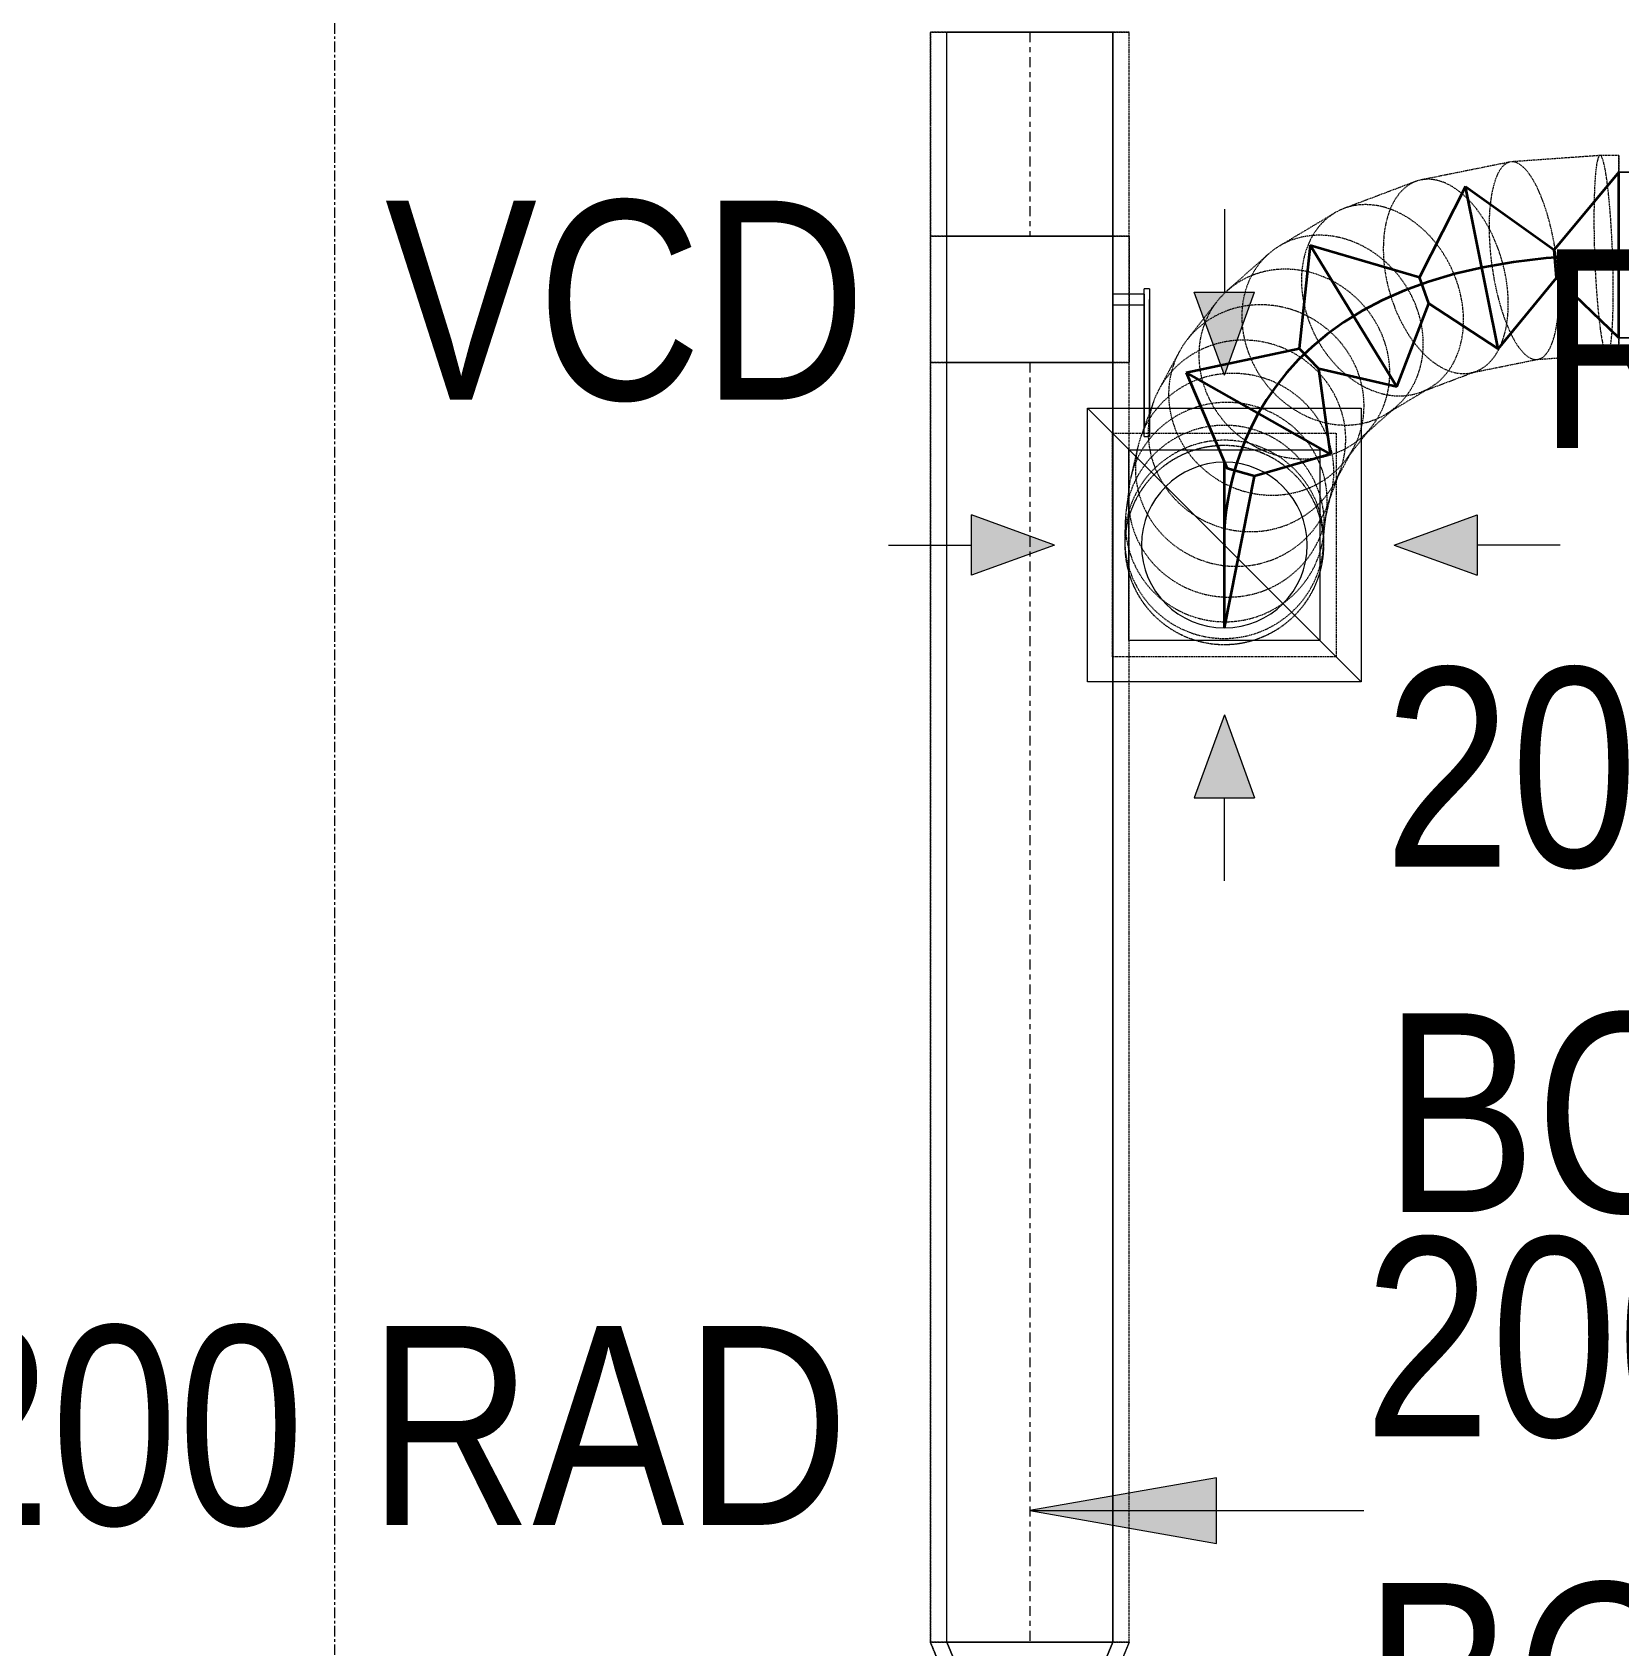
# Model space of a CAD drawing. Header units: inches. Extents: x -83664 to 20107, y -47222 to 19398.
# Drawn here: x -9337 to -7424, y -35358 to -33412 of the extents above; entities that cross this region are included whole.
import ezdxf

# ---------------------------------------------------------------- set-up
doc = ezdxf.new("R2010")
doc.units = ezdxf.units.IN
doc.header["$MEASUREMENT"] = 0
for name, pattern in [('Center', [29.999999, 12, -6, 6, -6]), ('Grid Line', [22.225, 12.7, -3.175, 3.175, -3.175]), ('Hidden 0_50', [1.0584, 0.5292, -0.5292])]:
    doc.linetypes.add(name, pattern=pattern)
for name, color, linetype, lineweight in [('A-DETL-GENF', 7, 'Continuous', 9), ('G-ANNO-TEXT', 7, 'Continuous', 9), ('M-HVAC-CDFF', 7, 'Continuous', 9), ('M-HVAC-DUCT-CNTR', 7, 'Center', 9), ('M-HVAC-DUCT-IDEN', 7, 'Continuous', 18), ('S-GRID', 7, 'Continuous', 9)]:
    doc.layers.add(name, color=color, linetype=linetype, lineweight=lineweight)
doc.layers.add('M-HVAC-DUCT', color=7, linetype='Continuous', lineweight=9, true_color=0xffe97f)
doc.layers.add('M-HVAC-DUCT-PATT', color=7, linetype='Continuous', lineweight=35, true_color=0x007f00)
doc.styles.add('Arial Narrow_21', font='ARIALN.TTF', dxfattribs={"height": 240})

# ---------------------------------------------------------------- blocks, each defined once
blk = doc.blocks.new('M_Rectangular to Round Transition - Angle - 45 Degree-V57-FIRST FLOOR AC CONDITIONING LAYOUT - PART A')
at = {"layer": 'M-HVAC-DUCT', "color": 30, "true_color": 0xff7f00}
for p, q in [((0, 100), (60.4, 75)), ((60.4, 75), (0, 100)), ((0, 100), (0, -100)), ((0, -100), (0, 100)), ((60.4, 0), (60.4, 75)), ((60.4, 0), (60.4, 75)), ((60.4, -75), (60.4, 0)), ((60.4, -75), (60.4, 0)), ((0, -100), (60.4, -75)), ((60.4, -75), (0, -100))]:
    blk.add_line(p, q, dxfattribs=at)
blk = doc.blocks.new('GCE-AT-Return Air Rectangular Diffuser - 230x230-7597546-FIRST FLOOR AC CONDITIONING LAYOUT - PART A')
at = {"layer": 'A-DETL-GENF', "true_color": 0xff00ff}
for points in [[(0, 205), (36.4, 305), (-36.4, 305)], [(-305, -36.4), (-205, 0), (-305, 36.4)], [(305, -36.4), (305, 36.4), (205, 0)], [(36.4, -305), (0, -205), (-36.4, -305)]]:
    blk.add_hatch(color=6, dxfattribs=at).paths.add_polyline_path(points)
at = {"layer": 'A-DETL-GENF', "color": 6, "true_color": 0xff00ff}
for p, q in [((0, 405), (0, 305)), ((0, 205), (-36.4, 305)), ((-36.4, 305), (36.4, 305)), ((0, 205), (36.4, 305)), ((-165, 165), (165, 165)), ((-165, -165), (-165, 165)), ((-165, 165), (165, -165)), ((165, 165), (165, -165)), ((-205, 0), (-305, 36.4)), ((-305, -36.4), (-305, 36.4)), ((205, 0), (305, 36.4)), ((305, 36.4), (305, -36.4)), ((405, 0), (305, 0)), ((-405, 0), (-305, 0)), ((-205, 0), (-305, -36.4)), ((205, 0), (305, -36.4)), ((165, -165), (-165, -165)), ((0, -205), (-36.4, -305)), ((0, -205), (36.4, -305)), ((-36.4, -305), (36.4, -305)), ((0, -405), (0, -305))]:
    blk.add_line(p, q, dxfattribs=at)
blk = doc.blocks.new('M_Rectangular to Round Transition - Angle - 45 Degree-V62-FIRST FLOOR AC CONDITIONING LAYOUT - PART A')
at = {"layer": 'M-HVAC-DUCT', "color": 6, "true_color": 0xff00ff}
for p, q in [((0, 100), (60.4, 100)), ((60.4, 100), (0, 100)), ((0, 100), (0, -100)), ((0, -100), (0, 100)), ((60.4, 0), (60.4, 100)), ((60.4, 0), (60.4, 100)), ((60.4, -100), (60.4, 0)), ((60.4, -100), (60.4, 0)), ((0, -100), (60.4, -100)), ((60.4, -100), (0, -100))]:
    blk.add_line(p, q, dxfattribs=at)
blk = doc.blocks.new('M_Rectangular to Round Transition - Angle - 45 Degree-7626202-FIRST FLOOR AC CONDITIONING LAYOUT - PART A')
at = {"layer": 'M-HVAC-DUCT', "color": 6, "true_color": 0xff00ff}
for p, q in [((132975.6, 86453.8), (133205.6, 86453.8)), ((132975.6, 86223.8), (132975.6, 86453.8)), ((133205.6, 86453.8), (133205.6, 86223.8)), ((133205.6, 86223.8), (132975.6, 86223.8))]:
    blk.add_line(p, q, dxfattribs=at)
for start, end in [(90, 180), (0, 90), (180, 270), (270, 0)]:
    blk.add_arc((133090.6, 86338.8), 100, start, end, dxfattribs=at)
blk = doc.blocks.new('TEMW-ME-DMP-Volume Control Damper - Standard-7544199-FIRST FLOOR AC CONDITIONING LAYOUT - PART A')
at = {"layer": 'M-HVAC-DUCT', "color": 30, "true_color": 0xff7f00}
for p, q in [((-165.1, 138.1), (-165.1, 144.4)), ((-152.4, 144.4), (-165.1, 144.4)), ((-165.1, 138.1), (-152.4, 138.1)), ((0, 144.4), (-152.4, 144.4)), ((-152.4, 144.4), (0, 144.4)), ((0, 138.1), (-152.4, 138.1)), ((-152.4, 138.1), (0, 138.1)), ((-6.3, 100), (-6.3, 138.1)), ((6.4, 138.1), (-6.3, 138.1)), ((6.4, 138.1), (-6.3, 138.1)), ((12.7, 144.4), (0, 144.4)), ((0, 138.1), (12.7, 138.1)), ((6.4, 138.1), (6.4, 100)), ((12.7, 144.4), (12.7, 138.1)), ((-76.2, 100), (-76.2, -100)), ((-76.2, -100), (-76.2, 100)), ((76.2, 100), (-76.2, 100)), ((-76.2, 100), (76.2, 100)), ((-76.2, 100), (76.2, 100)), ((-6.3, 100), (6.4, 100)), ((-6.3, 100), (6.4, 100)), ((76.2, 100), (76.2, -100)), ((76.2, -100), (76.2, 100)), ((-76.2, -100), (76.2, -100)), ((-76.2, -100), (76.2, -100)), ((-76.2, -100), (76.2, -100))]:
    blk.add_line(p, q, dxfattribs=at)
blk = doc.blocks.new('TEMW-SMBZ-HO-BM-HVAC-00002_rvt-1-FIRST FLOOR AC CONDITIONING LAYOUT - PART A')
at = {"layer": 'M-HVAC-DUCT', "color": 30, "linetype": 'Hidden 0_50', "true_color": 0xff7f00}
for p, q in [((143202.7, 64960.5), (143442.7, 64960.5)), ((143442.7, 64960.5), (143202.7, 64960.5)), ((143202.7, 64960.5), (143202.7, 64714.3)), ((143202.7, 64714.3), (143202.7, 64960.5)), ((143442.7, 64714.3), (143442.7, 64960.5)), ((143442.7, 64714.3), (143442.7, 64960.5)), ((143442.7, 64714.3), (143202.7, 64714.3)), ((143202.7, 64714.3), (143202.7, 64561.9)), ((143202.7, 64561.9), (143202.7, 64714.3)), ((143202.7, 64714.3), (143442.7, 64714.3)), ((143202.7, 64714.3), (143442.7, 64714.3)), ((143442.7, 64714.3), (143202.7, 64714.3)), ((143442.7, 64561.9), (143442.7, 64714.3)), ((143442.7, 64714.3), (143442.7, 64561.9)), ((143202.7, 64561.9), (143442.7, 64561.9)), ((143442.7, 64561.9), (143202.7, 64561.9)), ((143202.7, 64561.9), (143202.7, 63018.4)), ((143202.7, 63018.4), (143202.7, 64561.9)), ((143202.7, 64561.9), (143442.7, 64561.9)), ((143442.7, 64561.9), (143202.7, 64561.9)), ((143442.7, 63018.4), (143442.7, 64561.9)), ((143442.7, 63018.4), (143442.7, 64561.9)), ((143202.7, 63018.4), (143442.7, 63018.4)), ((143442.7, 63018.4), (143202.7, 63018.4)), ((143202.7, 63018.4), (143227.7, 62958)), ((143227.7, 62958), (143202.7, 63018.4)), ((143202.7, 63018.4), (143442.7, 63018.4)), ((143442.7, 63018.4), (143202.7, 63018.4)), ((143442.7, 63018.4), (143417.7, 62958)), ((143417.7, 62958), (143442.7, 63018.4))]:
    blk.add_line(p, q, dxfattribs=at)
at = {"layer": 'M-HVAC-DUCT', "color": 30, "true_color": 0xff7f00}
for p, q in [((143422.7, 64960.5), (143222.7, 64960.5)), ((143222.7, 64960.5), (143422.7, 64960.5)), ((143222.7, 64714.3), (143222.7, 64960.5)), ((143222.7, 64714.3), (143222.7, 64960.5)), ((143422.7, 64960.5), (143422.7, 64714.3)), ((143422.7, 64714.3), (143422.7, 64960.5)), ((143422.7, 64714.3), (143222.7, 64714.3)), ((143222.7, 64714.3), (143422.7, 64714.3)), ((143422.7, 64561.9), (143222.7, 64561.9)), ((143222.7, 64561.9), (143422.7, 64561.9)), ((143222.7, 63018.4), (143222.7, 64561.9)), ((143222.7, 63018.4), (143222.7, 64561.9)), ((143422.7, 64561.9), (143422.7, 63018.4)), ((143422.7, 63018.4), (143422.7, 64561.9)), ((143422.7, 63018.4), (143222.7, 63018.4)), ((143222.7, 63018.4), (143422.7, 63018.4))]:
    blk.add_line(p, q, dxfattribs=at)
at = {"layer": 'M-HVAC-DUCT', "color": 6, "linetype": 'Hidden 0_50', "true_color": 0xff00ff}
for p, q in [((143901.7, 64803.9), (143794.4, 64782.3)), ((144010.4, 64811.8), (143903.3, 64804.2)), ((144032.9, 64811.9), (144010.5, 64811.9)), ((144032.9, 64571.9), (144032.9, 64811.9)), ((144032.9, 64571.9), (144032.9, 64811.9)), ((144032.9, 64811.9), (144032.9, 64691.9)), ((144032.9, 64811.9), (144032.9, 64691.9)), ((143788, 64780.5), (143701.6, 64747.9)), ((143690.3, 64742.4), (143623.7, 64702.6)), ((143610.3, 64692.8), (143560.6, 64648.7)), ((144032.9, 64691.9), (144032.9, 64571.9)), ((144032.9, 64691.9), (144032.9, 64571.9)), ((143548.2, 64635.4), (143512.5, 64589.7)), ((143502.9, 64574.9), (143478.6, 64529.8)), ((143854.4, 64549.6), (143935.7, 64566)), ((143934.1, 64565.8), (144019.1, 64571.9)), ((144019, 64571.9), (144032.9, 64571.9)), ((143794.6, 64526.5), (143860.8, 64551.4)), ((143751.9, 64499.6), (143805.8, 64531.9)), ((143472.1, 64515.2), (143456.7, 64473.2)), ((143722.8, 64471.7), (143765.3, 64509.4)), ((143422.3, 64206.9), (143422.3, 64476.9)), ((143422.3, 64476.9), (143692.3, 64476.9)), ((143692.3, 64476.9), (143692.3, 64206.9)), ((143703.3, 64444), (143735.2, 64484.9)), ((143452.8, 64459.9), (143444.4, 64423.1)), ((143690.5, 64417.2), (143713, 64458.8)), ((143682.6, 64392), (143697.1, 64431.8)), ((143442.4, 64411.6), (143438.7, 64382.4)), ((143678.4, 64370), (143686.5, 64405.3)), ((143437.9, 64372.6), (143437.2, 64353.4)), ((143677, 64353.1), (143680.5, 64381.5)), ((143677, 64344.1), (143677.8, 64362.9)), ((143677.2, 64344.8), (143677.1, 64351.7)), ((143437.1, 64345.8), (143437.3, 64338.9)), ((143692.3, 64206.9), (143422.3, 64206.9))]:
    blk.add_line(p, q, dxfattribs=at)
for start, end in [(90, 180), (108.7502, 288.7502), (288.7502, 108.7502), (0, 90), (180, 270), (270, 0)]:
    blk.add_arc((143557.3, 64341.9), 120, start, end, dxfattribs=at)
for points in [[(143903.6, 64804.2), (143900.1, 64804), (143893.6, 64800.9), (143885.6, 64788.4), (143879.8, 64768.8), (143876.6, 64743.5), (143876.4, 64714.2), (143879, 64682.9), (143884.3, 64651.8), (143892, 64622.9), (143901.5, 64598.2), (143912.1, 64579.5), (143923.3, 64568), (143930.4, 64565.6), (143933.9, 64565.7)], [(143933.9, 64565.7), (143937.3, 64565.9), (143943.8, 64569), (143951.9, 64581.6), (143957.7, 64601.2), (143960.8, 64626.5), (143961.1, 64655.7), (143958.5, 64687), (143953.1, 64718.2), (143945.5, 64747), (143936, 64771.7), (143925.3, 64790.4), (143914.2, 64802), (143907, 64804.4), (143903.6, 64804.2)], [(144010.5, 64811.9), (144009.5, 64811.9), (144007.7, 64809.1), (144005.5, 64797), (144003.9, 64777.7), (144003.1, 64752.5), (144003, 64723.3), (144003.7, 64691.9), (144005.2, 64660.4), (144007.4, 64631.2), (144010, 64606), (144013, 64586.7), (144016.1, 64574.6), (144018, 64571.9), (144019, 64571.9)], [(144019, 64571.9), (144020, 64571.9), (144021.7, 64574.6), (144024, 64586.7), (144025.5, 64606), (144026.4, 64631.2), (144026.5, 64660.4), (144025.7, 64691.9), (144024.2, 64723.3), (144022.1, 64752.5), (144019.4, 64777.7), (144016.5, 64797), (144013.4, 64809.1), (144011.4, 64811.9), (144010.5, 64811.9)], [(143797.8, 64782.8), (143791.6, 64782.1), (143780, 64778), (143765.4, 64764.1), (143754.9, 64743.6), (143749.2, 64717.7), (143748.5, 64688.4), (143753, 64657.5), (143762.4, 64627.2), (143776.1, 64599.5), (143793, 64576.3), (143812, 64559.3), (143831.9, 64549.5), (143844.8, 64548.3), (143851, 64549)], [(143851, 64549), (143857.2, 64549.8), (143868.8, 64553.9), (143883.4, 64567.7), (143893.9, 64588.3), (143899.6, 64614.1), (143900.3, 64643.5), (143895.7, 64674.4), (143886.4, 64704.7), (143872.7, 64732.4), (143855.8, 64755.5), (143836.8, 64772.6), (143816.9, 64782.3), (143804, 64783.6), (143797.8, 64782.8)], [(143714.2, 64751.4), (143706.2, 64749.9), (143691, 64744.5), (143672.1, 64728.9), (143658.3, 64707.2), (143650.6, 64680.6), (143649.6, 64651.1), (143655.3, 64620.7), (143667.3, 64591.3), (143684.8, 64565.1), (143706.7, 64543.8), (143731.3, 64528.9), (143757.1, 64521.3), (143773.8, 64521.5), (143781.9, 64523)], [(143781.9, 64523), (143789.9, 64524.4), (143805.1, 64529.9), (143824, 64545.4), (143837.8, 64567.2), (143845.5, 64593.7), (143846.5, 64623.2), (143840.8, 64653.7), (143828.8, 64683), (143811.3, 64709.2), (143789.5, 64730.5), (143764.8, 64745.4), (143739, 64753), (143722.3, 64752.8), (143714.2, 64751.4)], [(143650.6, 64713.3), (143641.6, 64711.3), (143624.5, 64704.7), (143603.2, 64687.7), (143587.6, 64664.9), (143578.8, 64637.7), (143577.5, 64608), (143583.7, 64577.8), (143597, 64549.2), (143616.5, 64524.2), (143640.8, 64504.4), (143668.3, 64491.2), (143697.2, 64485.5), (143716, 64486.9), (143725, 64488.9)], [(143725, 64488.9), (143734, 64491), (143751.1, 64497.5), (143772.4, 64514.5), (143788, 64537.4), (143796.8, 64564.6), (143798.1, 64594.3), (143791.9, 64624.4), (143778.6, 64653), (143759.1, 64678), (143734.8, 64697.8), (143707.3, 64711), (143678.4, 64716.7), (143659.6, 64715.3), (143650.6, 64713.3)], [(143603.2, 64671.2), (143593.7, 64668.7), (143575.7, 64661.3), (143553.1, 64643.2), (143536.6, 64619.5), (143527.2, 64591.8), (143525.6, 64561.9), (143532, 64531.9), (143545.8, 64503.8), (143566.2, 64479.6), (143591.7, 64460.8), (143620.6, 64448.8), (143651, 64444.5), (143670.8, 64446.8), (143680.3, 64449.2)], [(143680.3, 64449.2), (143689.7, 64451.7), (143707.8, 64459.1), (143730.4, 64477.1), (143746.9, 64500.8), (143756.3, 64528.6), (143757.8, 64558.5), (143751.5, 64588.5), (143737.6, 64616.6), (143717.3, 64640.8), (143691.8, 64659.6), (143662.8, 64671.6), (143632.5, 64675.9), (143612.6, 64673.6), (143603.2, 64671.2)], [(143569, 64627.3), (143559.3, 64624.5), (143540.8, 64616.5), (143517.6, 64597.7), (143500.5, 64573.3), (143490.8, 64545.1), (143489.1, 64515), (143495.4, 64485), (143509.5, 64457.2), (143530.2, 64433.4), (143556.3, 64415.3), (143585.8, 64404.2), (143616.9, 64400.7), (143637.2, 64403.7), (143646.9, 64406.4)], [(143646.9, 64406.4), (143656.6, 64409.2), (143675.1, 64417.2), (143698.3, 64436), (143715.4, 64460.4), (143725.1, 64488.6), (143726.8, 64518.7), (143720.5, 64548.7), (143706.4, 64576.5), (143685.7, 64600.3), (143659.6, 64618.4), (143630.1, 64629.5), (143599, 64633), (143578.7, 64630), (143569, 64627.3)], [(143545.6, 64583.9), (143535.8, 64580.9), (143517, 64572.5), (143493.5, 64553), (143476.2, 64528.2), (143466.2, 64499.6), (143464.4, 64469.2), (143470.7, 64439.1), (143484.8, 64411.4), (143505.7, 64387.9), (143531.9, 64370.2), (143561.8, 64359.6), (143593.2, 64356.8), (143613.7, 64360.1), (143623.6, 64363.1)], [(143623.6, 64363.1), (143633.4, 64366.1), (143652.1, 64374.5), (143675.6, 64394), (143693, 64418.9), (143702.9, 64447.4), (143704.8, 64477.8), (143698.4, 64507.9), (143684.3, 64535.6), (143663.5, 64559.1), (143637.2, 64576.8), (143607.3, 64587.4), (143575.9, 64590.3), (143555.4, 64586.9), (143545.6, 64583.9)], [(143608.5, 64321.9), (143618.4, 64325), (143637.3, 64333.8), (143661, 64353.7), (143678.5, 64379), (143688.5, 64407.9), (143690.5, 64438.5), (143684.2, 64468.8), (143670.1, 64496.5), (143649.2, 64519.9), (143622.9, 64537.4), (143592.9, 64547.7), (143561.4, 64550.1), (143540.7, 64546.5), (143530.8, 64543.3)], [(143530.8, 64543.3), (143520.9, 64540.2), (143502.1, 64531.4), (143478.4, 64511.5), (143460.9, 64486.2), (143450.9, 64457.3), (143448.9, 64426.6), (143455.2, 64396.4), (143469.2, 64368.7), (143490.2, 64345.3), (143516.5, 64327.8), (143546.5, 64317.5), (143578, 64315), (143598.7, 64318.7), (143608.5, 64321.9)], [(143522.7, 64507.9), (143512.8, 64504.7), (143493.9, 64495.7), (143470.1, 64475.4), (143452.5, 64449.7), (143442.4, 64420.4), (143440.4, 64389.5), (143446.6, 64359.1), (143460.6, 64331.2), (143481.6, 64307.8), (143507.9, 64290.4), (143537.9, 64280.2), (143569.5, 64278), (143590.2, 64281.9), (143600.1, 64285.1)], [(143600.1, 64285.1), (143610, 64288.4), (143628.9, 64297.4), (143652.7, 64317.7), (143670.3, 64343.3), (143680.4, 64372.6), (143682.4, 64403.6), (143676.2, 64434), (143662.2, 64461.9), (143641.3, 64485.3), (143614.9, 64502.7), (143584.9, 64512.8), (143553.3, 64515.1), (143532.6, 64511.2), (143522.7, 64507.9)], [(143596.4, 64255.5), (143606.4, 64258.8), (143625.3, 64268), (143649.1, 64288.6), (143666.7, 64314.6), (143676.9, 64344.2), (143679, 64375.4), (143672.8, 64406.1), (143658.7, 64434.2), (143637.8, 64457.8), (143611.5, 64475.2), (143581.5, 64485.3), (143549.9, 64487.4), (143529.2, 64483.4), (143519.2, 64480.1)], [(143519.2, 64480.1), (143509.3, 64476.8), (143490.4, 64467.6), (143466.6, 64447), (143449, 64421), (143438.8, 64391.4), (143436.7, 64360.2), (143442.9, 64329.5), (143456.9, 64301.4), (143477.8, 64277.8), (143504.2, 64260.4), (143534.2, 64250.3), (143565.8, 64248.2), (143586.5, 64252.2), (143596.4, 64255.5)], [(143595.7, 64235.5), (143605.6, 64238.9), (143624.5, 64248.2), (143648.4, 64269), (143666, 64295.2), (143676.1, 64325.1), (143678.2, 64356.6), (143672, 64387.6), (143658, 64415.9), (143637.1, 64439.7), (143610.8, 64457.2), (143580.8, 64467.4), (143549.2, 64469.4), (143528.5, 64465.3), (143518.5, 64462)], [(143518.5, 64462), (143508.6, 64458.6), (143489.7, 64449.3), (143465.8, 64428.5), (143448.2, 64402.2), (143438.1, 64372.3), (143436, 64340.8), (143442.2, 64309.9), (143456.2, 64281.6), (143477.1, 64257.8), (143503.4, 64240.3), (143533.4, 64230.1), (143565, 64228.1), (143585.7, 64232.2), (143595.7, 64235.5)], [(143518.7, 64455.5), (143508.8, 64452.1), (143489.8, 64442.8), (143466, 64421.9), (143448.4, 64395.5), (143438.2, 64365.5), (143436.2, 64333.9), (143442.3, 64302.8), (143456.3, 64274.4), (143477.2, 64250.6), (143503.6, 64233), (143533.6, 64222.8), (143565.2, 64220.7), (143585.9, 64224.9), (143595.8, 64228.2)], [(143595.8, 64228.2), (143605.8, 64231.6), (143624.7, 64240.9), (143648.5, 64261.8), (143666.1, 64288.2), (143676.3, 64318.2), (143678.4, 64349.8), (143672.2, 64380.9), (143658.2, 64409.3), (143637.3, 64433.1), (143611, 64450.7), (143581, 64460.9), (143549.3, 64463), (143528.6, 64458.8), (143518.7, 64455.5)]]:
    blk.add_open_spline(points, degree=3, dxfattribs=at)
at = {"layer": 'M-HVAC-DUCT-CNTR', "color": 30, "true_color": 0xff7f00}
for p, q in [((143322.7, 64960.5), (143322.7, 64714.3)), ((143322.7, 64561.9), (143322.7, 63018.4))]:
    blk.add_line(p, q, dxfattribs=at)
at = {"layer": 'M-HVAC-DUCT-CNTR', "color": 6, "linetype": 'Continuous', "lineweight": 35, "true_color": 0xff00ff}
blk.add_open_spline([(144032.9, 64691.9), (143533.9, 64691.9), (143557.3, 64341.9), (143557.3, 64341.9)], degree=3, dxfattribs=at)
at = {"layer": 'M-HVAC-DUCT-PATT', "color": 6, "true_color": 0xff00ff}
for p, q in [((144032.9, 64791.9), (143955.3, 64697.9)), ((144032.9, 64591.9), (144032.9, 64791.9)), ((144032.9, 64591.9), (144032.9, 64791.9)), ((143848.2, 64774.6), (143792.6, 64665.2)), ((143887.6, 64578.5), (143848.2, 64774.6)), ((143887.6, 64578.5), (143848.2, 64774.6)), ((143848.2, 64774.6), (143955.3, 64697.9)), ((143661, 64703.5), (143647.6, 64579)), ((143765.5, 64532.9), (143661, 64703.5)), ((143765.5, 64532.9), (143661, 64703.5)), ((143661, 64703.5), (143792.6, 64665.2)), ((143957.8, 64664.1), (143955.3, 64697.9)), ((143803.8, 64633.2), (143792.6, 64665.2)), ((143887.6, 64578.5), (143957.8, 64664.1)), ((144032.9, 64591.9), (143957.8, 64664.1)), ((143765.5, 64532.9), (143803.8, 64633.2)), ((143887.6, 64578.5), (143803.8, 64633.2)), ((143511.1, 64549.9), (143647.6, 64579)), ((143671.2, 64554.5), (143647.6, 64579)), ((143511.1, 64549.9), (143560.8, 64434.2)), ((143685.4, 64451.7), (143511.1, 64549.9)), ((143685.4, 64451.7), (143511.1, 64549.9)), ((143685.4, 64451.7), (143671.2, 64554.5)), ((143765.5, 64532.9), (143671.2, 64554.5)), ((143685.4, 64451.7), (143593.5, 64424.8)), ((143557.3, 64241.9), (143557.3, 64441.9)), ((143557.3, 64441.9), (143560.8, 64434.2)), ((143593.5, 64424.8), (143560.8, 64434.2)), ((143557.3, 64241.9), (143593.5, 64424.8))]:
    blk.add_line(p, q, dxfattribs=at)
at = {"layer": 'M-HVAC-CDFF', "color": 6, "linetype": 'Hidden 0_50', "lineweight": 9, "true_color": 0xff00ff}
blk.add_blockref('GCE-AT-Return Air Rectangular Diffuser - 230x230-7597546-FIRST FLOOR AC CONDITIONING LAYOUT - PART A', (143557.3, 64341.9), dxfattribs=at)
at = {"layer": 'M-HVAC-DUCT', "color": 6, "linetype": 'Hidden 0_50', "lineweight": 9, "true_color": 0xff00ff}
for name, p, rotation in [('M_Rectangular to Round Transition - Angle - 45 Degree-V62-FIRST FLOOR AC CONDITIONING LAYOUT - PART A', (144093.3, 64691.9), 180), ('M_Rectangular to Round Transition - Angle - 45 Degree-V57-FIRST FLOOR AC CONDITIONING LAYOUT - PART A', (143322.7, 63018.4), 270)]:
    blk.add_blockref(name, p, dxfattribs=dict(at, rotation=rotation))
at = {"layer": 'M-HVAC-DUCT', "color": 6, "linetype": 'Hidden 0_50', "lineweight": 9, "true_color": 0xff00ff, "extrusion": (0, 0, -1), "rotation": 90}
blk.add_blockref('TEMW-ME-DMP-Volume Control Damper - Standard-7544199-FIRST FLOOR AC CONDITIONING LAYOUT - PART A', (-143322.7, 64638.1), dxfattribs=at)
at = {"layer": 'M-HVAC-DUCT', "color": 6, "linetype": 'Hidden 0_50', "lineweight": 9, "true_color": 0xff00ff}
blk.add_blockref('M_Rectangular to Round Transition - Angle - 45 Degree-7626202-FIRST FLOOR AC CONDITIONING LAYOUT - PART A', (10466.7, -21997), dxfattribs=at)
blk = doc.blocks.new('TEMW-SMBZ-HO-BM-HVAC-00002_rvt-2-FIRST FLOOR AC CONDITIONING LAYOUT - PART A')
at = {"layer": 'M-HVAC-DUCT', "color": 30, "linetype": 'Hidden 0_50', "true_color": 0xff7f00}
for p, q in [((143202.7, 64960.5), (143442.7, 64960.5)), ((143442.7, 64960.5), (143202.7, 64960.5)), ((143202.7, 64960.5), (143202.7, 64714.3)), ((143202.7, 64714.3), (143202.7, 64960.5)), ((143442.7, 64714.3), (143442.7, 64960.5)), ((143442.7, 64714.3), (143442.7, 64960.5)), ((143442.7, 64714.3), (143202.7, 64714.3)), ((143202.7, 64714.3), (143202.7, 64561.9)), ((143202.7, 64561.9), (143202.7, 64714.3)), ((143202.7, 64714.3), (143442.7, 64714.3)), ((143202.7, 64714.3), (143442.7, 64714.3)), ((143442.7, 64714.3), (143202.7, 64714.3)), ((143442.7, 64561.9), (143442.7, 64714.3)), ((143442.7, 64714.3), (143442.7, 64561.9)), ((143202.7, 64561.9), (143442.7, 64561.9)), ((143442.7, 64561.9), (143202.7, 64561.9)), ((143202.7, 64561.9), (143202.7, 63018.4)), ((143202.7, 63018.4), (143202.7, 64561.9)), ((143202.7, 64561.9), (143442.7, 64561.9)), ((143442.7, 64561.9), (143202.7, 64561.9)), ((143442.7, 63018.4), (143442.7, 64561.9)), ((143442.7, 63018.4), (143442.7, 64561.9)), ((143202.7, 63018.4), (143442.7, 63018.4)), ((143442.7, 63018.4), (143202.7, 63018.4)), ((143202.7, 63018.4), (143227.7, 62958)), ((143227.7, 62958), (143202.7, 63018.4)), ((143202.7, 63018.4), (143442.7, 63018.4)), ((143442.7, 63018.4), (143202.7, 63018.4)), ((143442.7, 63018.4), (143417.7, 62958)), ((143417.7, 62958), (143442.7, 63018.4))]:
    blk.add_line(p, q, dxfattribs=at)
at = {"layer": 'M-HVAC-DUCT', "color": 30, "true_color": 0xff7f00}
for p, q in [((143422.7, 64960.5), (143222.7, 64960.5)), ((143222.7, 64960.5), (143422.7, 64960.5)), ((143222.7, 64714.3), (143222.7, 64960.5)), ((143222.7, 64714.3), (143222.7, 64960.5)), ((143422.7, 64960.5), (143422.7, 64714.3)), ((143422.7, 64714.3), (143422.7, 64960.5)), ((143422.7, 64714.3), (143222.7, 64714.3)), ((143222.7, 64714.3), (143422.7, 64714.3)), ((143422.7, 64561.9), (143222.7, 64561.9)), ((143222.7, 64561.9), (143422.7, 64561.9)), ((143222.7, 63018.4), (143222.7, 64561.9)), ((143222.7, 63018.4), (143222.7, 64561.9)), ((143422.7, 64561.9), (143422.7, 63018.4)), ((143422.7, 63018.4), (143422.7, 64561.9)), ((143422.7, 63018.4), (143222.7, 63018.4)), ((143222.7, 63018.4), (143422.7, 63018.4))]:
    blk.add_line(p, q, dxfattribs=at)
at = {"layer": 'M-HVAC-DUCT', "color": 6, "linetype": 'Hidden 0_50', "true_color": 0xff00ff}
for p, q in [((143901.7, 64803.9), (143794.4, 64782.3)), ((144010.4, 64811.8), (143903.3, 64804.2)), ((144032.9, 64811.9), (144010.5, 64811.9)), ((144032.9, 64571.9), (144032.9, 64811.9)), ((144032.9, 64571.9), (144032.9, 64811.9)), ((144032.9, 64811.9), (144032.9, 64691.9)), ((144032.9, 64811.9), (144032.9, 64691.9)), ((143788, 64780.5), (143701.6, 64747.9)), ((143690.3, 64742.4), (143623.7, 64702.6)), ((143610.3, 64692.8), (143560.6, 64648.7)), ((144032.9, 64691.9), (144032.9, 64571.9)), ((144032.9, 64691.9), (144032.9, 64571.9)), ((143548.2, 64635.4), (143512.5, 64589.7)), ((143502.9, 64574.9), (143478.6, 64529.8)), ((143854.4, 64549.6), (143935.7, 64566)), ((143934.1, 64565.8), (144019.1, 64571.9)), ((144019, 64571.9), (144032.9, 64571.9)), ((143794.6, 64526.5), (143860.8, 64551.4)), ((143751.9, 64499.6), (143805.8, 64531.9)), ((143472.1, 64515.2), (143456.7, 64473.2)), ((143722.8, 64471.7), (143765.3, 64509.4)), ((143422.3, 64206.9), (143422.3, 64476.9)), ((143422.3, 64476.9), (143692.3, 64476.9)), ((143692.3, 64476.9), (143692.3, 64206.9)), ((143703.3, 64444), (143735.2, 64484.9)), ((143452.8, 64459.9), (143444.4, 64423.1)), ((143690.5, 64417.2), (143713, 64458.8)), ((143682.6, 64392), (143697.1, 64431.8)), ((143442.4, 64411.6), (143438.7, 64382.4)), ((143678.4, 64370), (143686.5, 64405.3)), ((143437.9, 64372.6), (143437.2, 64353.4)), ((143677, 64353.1), (143680.5, 64381.5)), ((143677, 64344.1), (143677.8, 64362.9)), ((143677.2, 64344.8), (143677.1, 64351.7)), ((143437.1, 64345.8), (143437.3, 64338.9)), ((143692.3, 64206.9), (143422.3, 64206.9))]:
    blk.add_line(p, q, dxfattribs=at)
for start, end in [(90, 180), (108.7502, 288.7502), (288.7502, 108.7502), (0, 90), (180, 270), (270, 0)]:
    blk.add_arc((143557.3, 64341.9), 120, start, end, dxfattribs=at)
for points in [[(143903.6, 64804.2), (143900.1, 64804), (143893.6, 64800.9), (143885.6, 64788.4), (143879.8, 64768.8), (143876.6, 64743.5), (143876.4, 64714.2), (143879, 64682.9), (143884.3, 64651.8), (143892, 64622.9), (143901.5, 64598.2), (143912.1, 64579.5), (143923.3, 64568), (143930.4, 64565.6), (143933.9, 64565.7)], [(143933.9, 64565.7), (143937.3, 64565.9), (143943.8, 64569), (143951.9, 64581.6), (143957.7, 64601.2), (143960.8, 64626.5), (143961.1, 64655.7), (143958.5, 64687), (143953.1, 64718.2), (143945.5, 64747), (143936, 64771.7), (143925.3, 64790.4), (143914.2, 64802), (143907, 64804.4), (143903.6, 64804.2)], [(144010.5, 64811.9), (144009.5, 64811.9), (144007.7, 64809.1), (144005.5, 64797), (144003.9, 64777.7), (144003.1, 64752.5), (144003, 64723.3), (144003.7, 64691.9), (144005.2, 64660.4), (144007.4, 64631.2), (144010, 64606), (144013, 64586.7), (144016.1, 64574.6), (144018, 64571.9), (144019, 64571.9)], [(144019, 64571.9), (144020, 64571.9), (144021.7, 64574.6), (144024, 64586.7), (144025.5, 64606), (144026.4, 64631.2), (144026.5, 64660.4), (144025.7, 64691.9), (144024.2, 64723.3), (144022.1, 64752.5), (144019.4, 64777.7), (144016.5, 64797), (144013.4, 64809.1), (144011.4, 64811.9), (144010.5, 64811.9)], [(143797.8, 64782.8), (143791.6, 64782.1), (143780, 64778), (143765.4, 64764.1), (143754.9, 64743.6), (143749.2, 64717.7), (143748.5, 64688.4), (143753, 64657.5), (143762.4, 64627.2), (143776.1, 64599.5), (143793, 64576.3), (143812, 64559.3), (143831.9, 64549.5), (143844.8, 64548.3), (143851, 64549)], [(143851, 64549), (143857.2, 64549.8), (143868.8, 64553.9), (143883.4, 64567.7), (143893.9, 64588.3), (143899.6, 64614.1), (143900.3, 64643.5), (143895.7, 64674.4), (143886.4, 64704.7), (143872.7, 64732.4), (143855.8, 64755.5), (143836.8, 64772.6), (143816.9, 64782.3), (143804, 64783.6), (143797.8, 64782.8)], [(143714.2, 64751.4), (143706.2, 64749.9), (143691, 64744.5), (143672.1, 64728.9), (143658.3, 64707.2), (143650.6, 64680.6), (143649.6, 64651.1), (143655.3, 64620.7), (143667.3, 64591.3), (143684.8, 64565.1), (143706.7, 64543.8), (143731.3, 64528.9), (143757.1, 64521.3), (143773.8, 64521.5), (143781.9, 64523)], [(143781.9, 64523), (143789.9, 64524.4), (143805.1, 64529.9), (143824, 64545.4), (143837.8, 64567.2), (143845.5, 64593.7), (143846.5, 64623.2), (143840.8, 64653.7), (143828.8, 64683), (143811.3, 64709.2), (143789.5, 64730.5), (143764.8, 64745.4), (143739, 64753), (143722.3, 64752.8), (143714.2, 64751.4)], [(143650.6, 64713.3), (143641.6, 64711.3), (143624.5, 64704.7), (143603.2, 64687.7), (143587.6, 64664.9), (143578.8, 64637.7), (143577.5, 64608), (143583.7, 64577.8), (143597, 64549.2), (143616.5, 64524.2), (143640.8, 64504.4), (143668.3, 64491.2), (143697.2, 64485.5), (143716, 64486.9), (143725, 64488.9)], [(143725, 64488.9), (143734, 64491), (143751.1, 64497.5), (143772.4, 64514.5), (143788, 64537.4), (143796.8, 64564.6), (143798.1, 64594.3), (143791.9, 64624.4), (143778.6, 64653), (143759.1, 64678), (143734.8, 64697.8), (143707.3, 64711), (143678.4, 64716.7), (143659.6, 64715.3), (143650.6, 64713.3)], [(143603.2, 64671.2), (143593.7, 64668.7), (143575.7, 64661.3), (143553.1, 64643.2), (143536.6, 64619.5), (143527.2, 64591.8), (143525.6, 64561.9), (143532, 64531.9), (143545.8, 64503.8), (143566.2, 64479.6), (143591.7, 64460.8), (143620.6, 64448.8), (143651, 64444.5), (143670.8, 64446.8), (143680.3, 64449.2)], [(143680.3, 64449.2), (143689.7, 64451.7), (143707.8, 64459.1), (143730.4, 64477.1), (143746.9, 64500.8), (143756.3, 64528.6), (143757.8, 64558.5), (143751.5, 64588.5), (143737.6, 64616.6), (143717.3, 64640.8), (143691.8, 64659.6), (143662.8, 64671.6), (143632.5, 64675.9), (143612.6, 64673.6), (143603.2, 64671.2)], [(143569, 64627.3), (143559.3, 64624.5), (143540.8, 64616.5), (143517.6, 64597.7), (143500.5, 64573.3), (143490.8, 64545.1), (143489.1, 64515), (143495.4, 64485), (143509.5, 64457.2), (143530.2, 64433.4), (143556.3, 64415.3), (143585.8, 64404.2), (143616.9, 64400.7), (143637.2, 64403.7), (143646.9, 64406.4)], [(143646.9, 64406.4), (143656.6, 64409.2), (143675.1, 64417.2), (143698.3, 64436), (143715.4, 64460.4), (143725.1, 64488.6), (143726.8, 64518.7), (143720.5, 64548.7), (143706.4, 64576.5), (143685.7, 64600.3), (143659.6, 64618.4), (143630.1, 64629.5), (143599, 64633), (143578.7, 64630), (143569, 64627.3)], [(143545.6, 64583.9), (143535.8, 64580.9), (143517, 64572.5), (143493.5, 64553), (143476.2, 64528.2), (143466.2, 64499.6), (143464.4, 64469.2), (143470.7, 64439.1), (143484.8, 64411.4), (143505.7, 64387.9), (143531.9, 64370.2), (143561.8, 64359.6), (143593.2, 64356.8), (143613.7, 64360.1), (143623.6, 64363.1)], [(143623.6, 64363.1), (143633.4, 64366.1), (143652.1, 64374.5), (143675.6, 64394), (143693, 64418.9), (143702.9, 64447.4), (143704.8, 64477.8), (143698.4, 64507.9), (143684.3, 64535.6), (143663.5, 64559.1), (143637.2, 64576.8), (143607.3, 64587.4), (143575.9, 64590.3), (143555.4, 64586.9), (143545.6, 64583.9)], [(143608.5, 64321.9), (143618.4, 64325), (143637.3, 64333.8), (143661, 64353.7), (143678.5, 64379), (143688.5, 64407.9), (143690.5, 64438.5), (143684.2, 64468.8), (143670.1, 64496.5), (143649.2, 64519.9), (143622.9, 64537.4), (143592.9, 64547.7), (143561.4, 64550.1), (143540.7, 64546.5), (143530.8, 64543.3)], [(143530.8, 64543.3), (143520.9, 64540.2), (143502.1, 64531.4), (143478.4, 64511.5), (143460.9, 64486.2), (143450.9, 64457.3), (143448.9, 64426.6), (143455.2, 64396.4), (143469.2, 64368.7), (143490.2, 64345.3), (143516.5, 64327.8), (143546.5, 64317.5), (143578, 64315), (143598.7, 64318.7), (143608.5, 64321.9)], [(143522.7, 64507.9), (143512.8, 64504.7), (143493.9, 64495.7), (143470.1, 64475.4), (143452.5, 64449.7), (143442.4, 64420.4), (143440.4, 64389.5), (143446.6, 64359.1), (143460.6, 64331.2), (143481.6, 64307.8), (143507.9, 64290.4), (143537.9, 64280.2), (143569.5, 64278), (143590.2, 64281.9), (143600.1, 64285.1)], [(143600.1, 64285.1), (143610, 64288.4), (143628.9, 64297.4), (143652.7, 64317.7), (143670.3, 64343.3), (143680.4, 64372.6), (143682.4, 64403.6), (143676.2, 64434), (143662.2, 64461.9), (143641.3, 64485.3), (143614.9, 64502.7), (143584.9, 64512.8), (143553.3, 64515.1), (143532.6, 64511.2), (143522.7, 64507.9)], [(143596.4, 64255.5), (143606.4, 64258.8), (143625.3, 64268), (143649.1, 64288.6), (143666.7, 64314.6), (143676.9, 64344.2), (143679, 64375.4), (143672.8, 64406.1), (143658.7, 64434.2), (143637.8, 64457.8), (143611.5, 64475.2), (143581.5, 64485.3), (143549.9, 64487.4), (143529.2, 64483.4), (143519.2, 64480.1)], [(143519.2, 64480.1), (143509.3, 64476.8), (143490.4, 64467.6), (143466.6, 64447), (143449, 64421), (143438.8, 64391.4), (143436.7, 64360.2), (143442.9, 64329.5), (143456.9, 64301.4), (143477.8, 64277.8), (143504.2, 64260.4), (143534.2, 64250.3), (143565.8, 64248.2), (143586.5, 64252.2), (143596.4, 64255.5)], [(143595.7, 64235.5), (143605.6, 64238.9), (143624.5, 64248.2), (143648.4, 64269), (143666, 64295.2), (143676.1, 64325.1), (143678.2, 64356.6), (143672, 64387.6), (143658, 64415.9), (143637.1, 64439.7), (143610.8, 64457.2), (143580.8, 64467.4), (143549.2, 64469.4), (143528.5, 64465.3), (143518.5, 64462)], [(143518.5, 64462), (143508.6, 64458.6), (143489.7, 64449.3), (143465.8, 64428.5), (143448.2, 64402.2), (143438.1, 64372.3), (143436, 64340.8), (143442.2, 64309.9), (143456.2, 64281.6), (143477.1, 64257.8), (143503.4, 64240.3), (143533.4, 64230.1), (143565, 64228.1), (143585.7, 64232.2), (143595.7, 64235.5)], [(143518.7, 64455.5), (143508.8, 64452.1), (143489.8, 64442.8), (143466, 64421.9), (143448.4, 64395.5), (143438.2, 64365.5), (143436.2, 64333.9), (143442.3, 64302.8), (143456.3, 64274.4), (143477.2, 64250.6), (143503.6, 64233), (143533.6, 64222.8), (143565.2, 64220.7), (143585.9, 64224.9), (143595.8, 64228.2)], [(143595.8, 64228.2), (143605.8, 64231.6), (143624.7, 64240.9), (143648.5, 64261.8), (143666.1, 64288.2), (143676.3, 64318.2), (143678.4, 64349.8), (143672.2, 64380.9), (143658.2, 64409.3), (143637.3, 64433.1), (143611, 64450.7), (143581, 64460.9), (143549.3, 64463), (143528.6, 64458.8), (143518.7, 64455.5)]]:
    blk.add_open_spline(points, degree=3, dxfattribs=at)
at = {"layer": 'M-HVAC-DUCT-CNTR', "color": 30, "true_color": 0xff7f00}
for p, q in [((143322.7, 64960.5), (143322.7, 64714.3)), ((143322.7, 64561.9), (143322.7, 63018.4))]:
    blk.add_line(p, q, dxfattribs=at)
at = {"layer": 'M-HVAC-DUCT-CNTR', "color": 6, "linetype": 'Continuous', "lineweight": 35, "true_color": 0xff00ff}
blk.add_open_spline([(144032.9, 64691.9), (143533.9, 64691.9), (143557.3, 64341.9), (143557.3, 64341.9)], degree=3, dxfattribs=at)
at = {"layer": 'M-HVAC-DUCT-PATT', "color": 6, "true_color": 0xff00ff}
for p, q in [((144032.9, 64791.9), (143955.3, 64697.9)), ((144032.9, 64591.9), (144032.9, 64791.9)), ((144032.9, 64591.9), (144032.9, 64791.9)), ((143848.2, 64774.6), (143792.6, 64665.2)), ((143887.6, 64578.5), (143848.2, 64774.6)), ((143887.6, 64578.5), (143848.2, 64774.6)), ((143848.2, 64774.6), (143955.3, 64697.9)), ((143661, 64703.5), (143647.6, 64579)), ((143765.5, 64532.9), (143661, 64703.5)), ((143765.5, 64532.9), (143661, 64703.5)), ((143661, 64703.5), (143792.6, 64665.2)), ((143957.8, 64664.1), (143955.3, 64697.9)), ((143803.8, 64633.2), (143792.6, 64665.2)), ((143887.6, 64578.5), (143957.8, 64664.1)), ((144032.9, 64591.9), (143957.8, 64664.1)), ((143765.5, 64532.9), (143803.8, 64633.2)), ((143887.6, 64578.5), (143803.8, 64633.2)), ((143511.1, 64549.9), (143647.6, 64579)), ((143671.2, 64554.5), (143647.6, 64579)), ((143511.1, 64549.9), (143560.8, 64434.2)), ((143685.4, 64451.7), (143511.1, 64549.9)), ((143685.4, 64451.7), (143511.1, 64549.9)), ((143685.4, 64451.7), (143671.2, 64554.5)), ((143765.5, 64532.9), (143671.2, 64554.5)), ((143685.4, 64451.7), (143593.5, 64424.8)), ((143557.3, 64241.9), (143557.3, 64441.9)), ((143557.3, 64441.9), (143560.8, 64434.2)), ((143593.5, 64424.8), (143560.8, 64434.2)), ((143557.3, 64241.9), (143593.5, 64424.8))]:
    blk.add_line(p, q, dxfattribs=at)
at = {"layer": 'M-HVAC-CDFF', "color": 6, "linetype": 'Hidden 0_50', "lineweight": 9, "true_color": 0xff00ff}
blk.add_blockref('GCE-AT-Return Air Rectangular Diffuser - 230x230-7597546-FIRST FLOOR AC CONDITIONING LAYOUT - PART A', (143557.3, 64341.9), dxfattribs=at)
at = {"layer": 'M-HVAC-DUCT', "color": 6, "linetype": 'Hidden 0_50', "lineweight": 9, "true_color": 0xff00ff}
for name, p, rotation in [('M_Rectangular to Round Transition - Angle - 45 Degree-V62-FIRST FLOOR AC CONDITIONING LAYOUT - PART A', (144093.3, 64691.9), 180), ('M_Rectangular to Round Transition - Angle - 45 Degree-V57-FIRST FLOOR AC CONDITIONING LAYOUT - PART A', (143322.7, 63018.4), 270)]:
    blk.add_blockref(name, p, dxfattribs=dict(at, rotation=rotation))
at = {"layer": 'M-HVAC-DUCT', "color": 6, "linetype": 'Hidden 0_50', "lineweight": 9, "true_color": 0xff00ff, "extrusion": (0, 0, -1), "rotation": 90}
blk.add_blockref('TEMW-ME-DMP-Volume Control Damper - Standard-7544199-FIRST FLOOR AC CONDITIONING LAYOUT - PART A', (-143322.7, 64638.1), dxfattribs=at)
at = {"layer": 'M-HVAC-DUCT', "color": 6, "linetype": 'Hidden 0_50', "lineweight": 9, "true_color": 0xff00ff}
blk.add_blockref('M_Rectangular to Round Transition - Angle - 45 Degree-7626202-FIRST FLOOR AC CONDITIONING LAYOUT - PART A', (10466.7, -21997), dxfattribs=at)

msp = doc.modelspace()

# ---------------------------------------------------------------- hatches: boundary and pattern name
at = {"layer": 'M-HVAC-DUCT-IDEN', "lineweight": 9}
msp.add_hatch(color=256, dxfattribs=at).paths.add_polyline_path([(-8134, -35195.2), (-7909, -35234.9), (-7909, -35155.6)])

# ---------------------------------------------------------------- linework, layer by layer
for p, q in [((-7909, -35155.6), (-8134, -35195.2)), ((-7909, -35234.9), (-7909, -35155.6)), ((-8134, -35195.2), (-7909, -35234.9)), ((-8134, -35195.2), (-7731, -35195.2))]:
    msp.add_line(p, q, dxfattribs=at)
at = {"layer": 'S-GRID', "color": 254, "linetype": 'Grid Line', "true_color": 0xdcdcdc}
msp.add_line((-8972.3, -44103.7), (-8972.3, 15149.1), dxfattribs=at)

# ---------------------------------------------------------------- block references
at = {"lineweight": 5}
for name in ['TEMW-SMBZ-HO-BM-HVAC-00002_rvt-1-FIRST FLOOR AC CONDITIONING LAYOUT - PART A', 'TEMW-SMBZ-HO-BM-HVAC-00002_rvt-2-FIRST FLOOR AC CONDITIONING LAYOUT - PART A']:
    msp.add_blockref(name, (-151456.7, -98372.2), dxfattribs=at)

# ---------------------------------------------------------------- texts
at = {"layer": 'G-ANNO-TEXT', "char_height": 240, "attachment_point": 1, "style": 'Arial Narrow_21'}
for s, insert, width in [('VCD', (-8911.7, -33614.9), 733.544), ('RD-02', (-7520.9, -33673.4), 1010.126)]:
    msp.add_mtext(s, dxfattribs=dict(at, insert=insert, width=width))
at = {"layer": 'M-HVAC-DUCT-IDEN', "lineweight": 9, "char_height": 240, "attachment_point": 1, "style": 'Arial Narrow_21'}
for s, insert, width in [('200x150 RAD', (-7706.8, -34178.4), 2152.531), ('BOD : 4140', (-7706.8, -34595.1), 1803.797), ('200x100 SAD', (-7731, -34865.7), 2128.48), ('250x200 RAD', (-10063.6, -34972.4), 2152.531), ('BOD : 3710', (-7731, -35282.4), 1803.797)]:
    msp.add_mtext(s, dxfattribs=dict(at, insert=insert, width=width))

doc.saveas('drawing.dxf')
